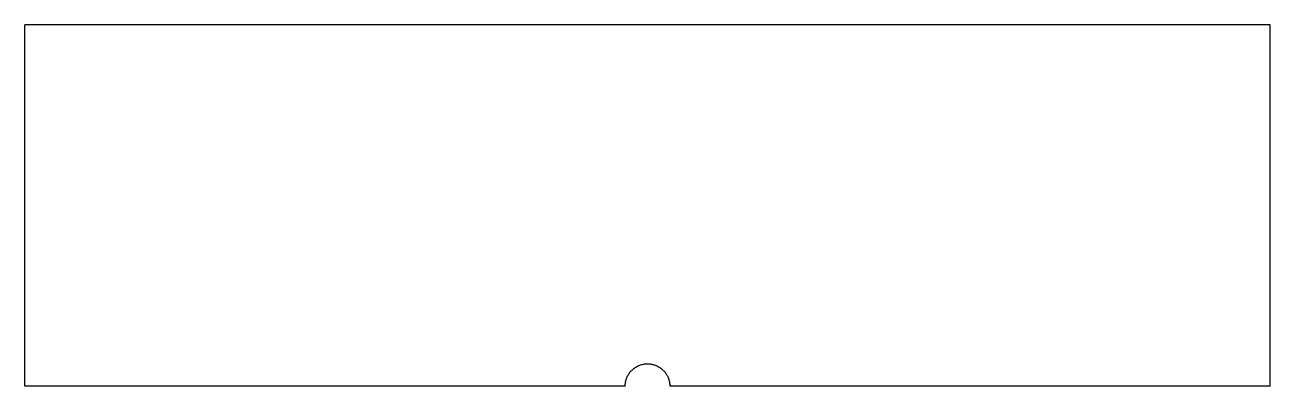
# Model space of a CAD drawing. Extents: x 578 to 857, y -41 to 41.
import ezdxf

# ---------------------------------------------------------------- set-up
doc = ezdxf.new("R2010")
doc.units = 0
doc.header["$MEASUREMENT"] = 0
doc.layers.add('VISIBLE', color=7, linetype='CONTINUOUS')

msp = doc.modelspace()

# ---------------------------------------------------------------- linework, layer by layer
at = {"layer": 'VISIBLE'}
for p, q in [((578, -40.5), (578, 40.5)), ((857, 40.5), (578, 40.5)), ((857, -40.5), (857, 40.5)), ((712.5, -40.5), (578, -40.5)), ((857, -40.5), (722.5, -40.5))]:
    msp.add_line(p, q, dxfattribs=at)
msp.add_open_spline([(712.5, -40.5), (712.51, -40.24), (712.53, -39.71), (712.73, -38.95), (713.03, -38.22), (713.44, -37.55), (713.95, -36.95), (714.55, -36.44), (715.22, -36.03), (715.95, -35.72), (716.71, -35.54), (717.5, -35.48), (718.29, -35.54), (719.05, -35.73), (719.78, -36.03), (720.45, -36.44), (721.05, -36.95), (721.56, -37.55), (721.97, -38.22), (722.27, -38.95), (722.47, -39.71), (722.49, -40.24), (722.5, -40.5)], degree=3, knots=[0, 0, 0, 0, 0.05, 0.099999, 0.150001, 0.2, 0.25, 0.3, 0.349999, 0.400001, 0.45, 0.5, 0.55, 0.599999, 0.650001, 0.7, 0.75, 0.8, 0.849999, 0.900001, 0.95, 1, 1, 1, 1], dxfattribs=at)

doc.saveas('drawing.dxf')
